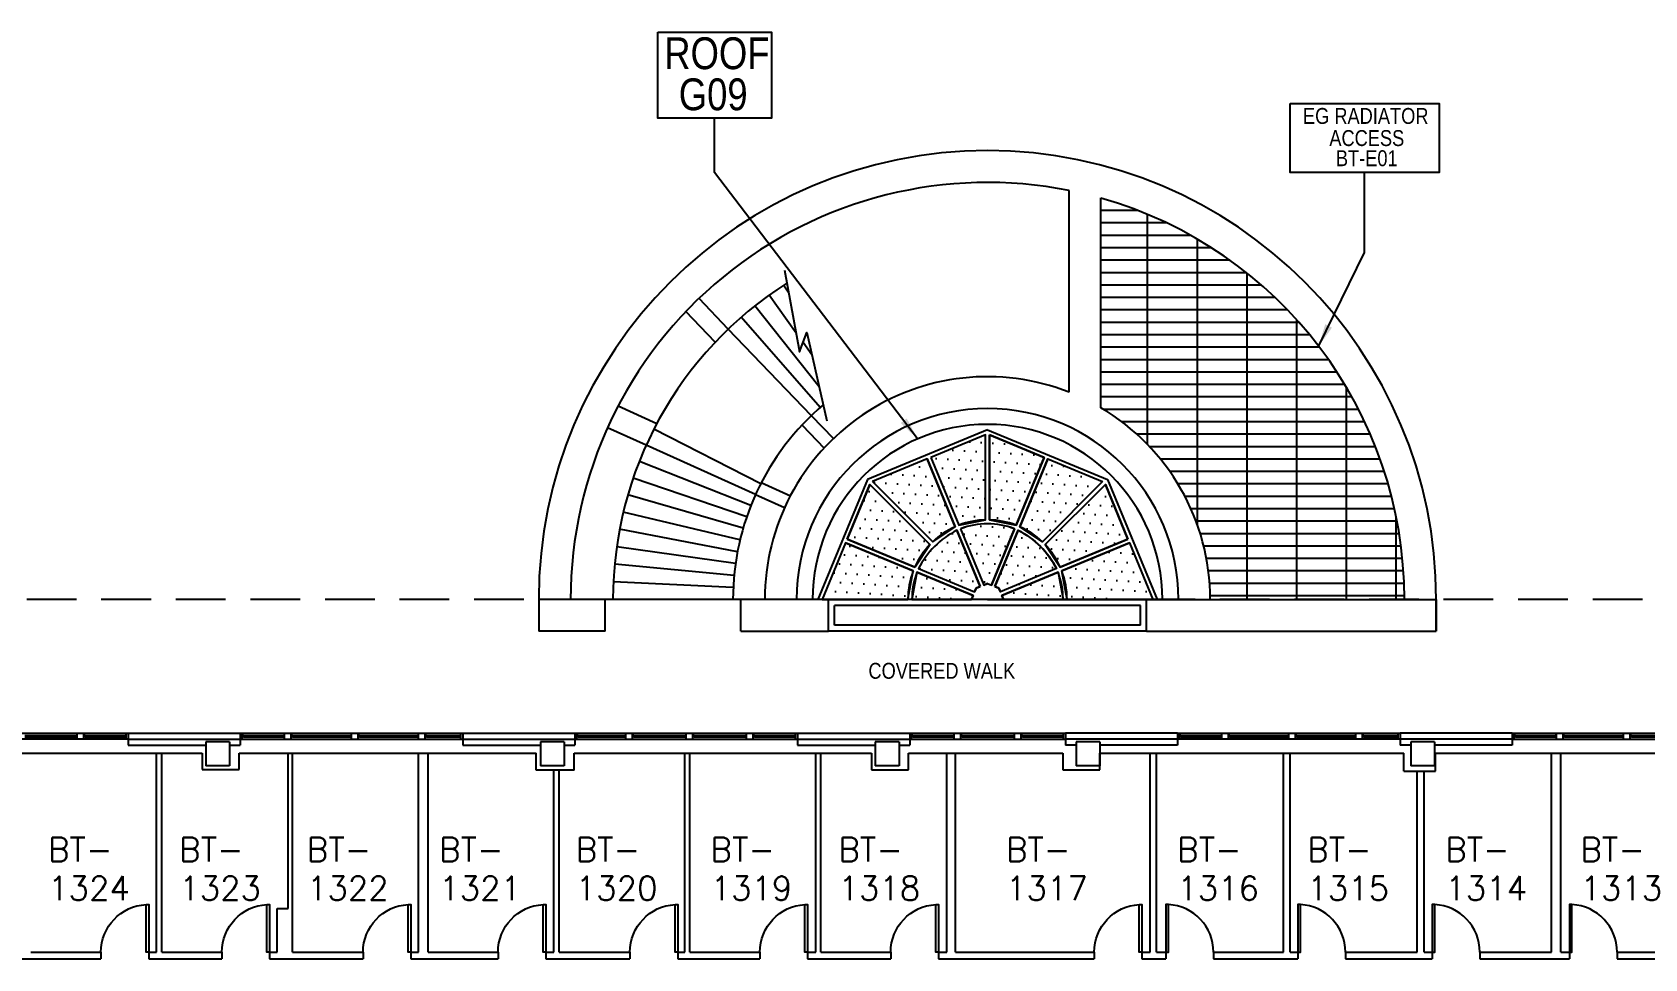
# Model space of a CAD drawing. Extents: x 2808 to 7225, y 18128 to 20366.
# Drawn here: x 4296 to 5512, y 19667 to 20366 of the extents above; entities that cross this region are included whole.
import ezdxf
from ezdxf.enums import TextEntityAlignment as Align

# ---------------------------------------------------------------- set-up
doc = ezdxf.new("R2010")
doc.units = 0
doc.header["$MEASUREMENT"] = 0
doc.linetypes.add('HIDDEN', pattern=[0.375, 0.25, -0.125])
doc.layers.get('0').update_dxf_attribs({"linetype": 'CONTINUOUS'})
for name, color, linetype in [('ARDOOR', 7, 'CONTINUOUS'), ('ARROOMNO', 4, 'CONTINUOUS'), ('ARWALL', 7, 'CONTINUOUS'), ('COL', 14, 'CONTINUOUS'), ('EXROOF', 9, 'CONTINUOUS'), ('EXROOF_TEXT', 134, 'CONTINUOUS'), ('EXWALL', 8, 'CONTINUOUS'), ('EXWINDOW', 8, 'CONTINUOUS'), ('TXT', 4, 'CONTINUOUS')]:
    doc.layers.add(name, color=color, linetype=linetype)
doc.styles.add('ARIAL_NARROW', font='ARIALN.TTF', dxfattribs={"height": 17})
doc.styles.add('ROMANS', font='romans.shx', dxfattribs={"height": 18})
doc.dimstyles.get("Standard").update_dxf_attribs({"dimtxt": 0.18, "dimasz": 0.18, "dimexe": 0.18, "dimexo": 0.0625, "dimgap": 0.09, "dimtad": 0, "dimtih": 1, "dimtoh": 1, "dimdec": 4, "dimzin": 0, "dimtxsty": 'STANDARD', "dimcen": 0.09, "dimazin": 3, "dimtfac": 1, "dimtdec": 4, "dimtofl": 0, "dimtmove": 0, "dimatfit": 3, "dimtolj": 1, "dimtzin": 0})

# ---------------------------------------------------------------- blocks, each defined once
blk = doc.blocks.new('COL2')
for p, q in [((-0.5, -0.5), (-0.5, 0.5)), ((-0.5, 0.5), (0.5, 0.5)), ((0.5, -0.5), (0.5, 0.5)), ((-0.5, -0.5), (0.5, -0.5))]:
    blk.add_line(p, q)

msp = doc.modelspace()

# ---------------------------------------------------------------- hatches: boundary and pattern name
at = {"layer": 'EXROOF'}
h = msp.add_hatch(dxfattribs=at)
h.set_pattern_fill('DOTS', color=256, scale=125, angle=60, style=0)
h.paths.add_polyline_path([(4910.8, 19983.2), (4927.9, 20024.4), (4973.2, 19979.1), (4961.9, 19962)])
h.paths.add_polyline_path([(4930, 20026.5), (4975.4, 19981.2), (4992.4, 19992.5), (4971.2, 20043.6)])
h.paths.add_polyline_path([(4974, 20044.8), (4995.2, 19993.7), (5015.2, 19997.7), (5015.2, 20061.8)])
h.paths.add_polyline_path([(5018.2, 20061.8), (5018.2, 19997.7), (5038.3, 19993.7), (5059.4, 20044.8)])
h.paths.add_polyline_path([(5103.4, 20026.5), (5058.1, 19981.2), (5041.1, 19992.5), (5062.2, 20043.6)])
h.paths.add_polyline_path([(5122.6, 19983.2), (5105.6, 20024.4), (5060.2, 19979.1), (5071.6, 19962)])
h.paths.add_polyline_path([(5076.7, 19937.7), (5072.7, 19959.3), (5123.8, 19980.4), (5141.5, 19937.7)])
h.paths.add_polyline_path([(5028.7, 19937.7), (5027.5, 19940.6), (5069.9, 19958.1), (5073.7, 19937.7)])
edge = h.paths.add_edge_path()
edge.add_line((5022.3, 19947.4), (5039.9, 19989.8))
edge.add_arc((5009, 19930), 67.3, 27.3391, 62.6609, ccw=False)
edge.add_line((5068.8, 19960.9), (5026.4, 19943.3))
edge.add_line((5026.4, 19943.3), (5025.2, 19946.2))
edge.add_line((5025.2, 19946.2), (5022.3, 19947.4))
edge = h.paths.add_edge_path()
edge.add_line((4996.3, 19990.9), (5013.9, 19948.5))
edge.add_line((5013.9, 19948.5), (5016.7, 19949.7))
edge.add_line((5016.7, 19949.7), (5019.6, 19948.5))
edge.add_line((5019.6, 19948.5), (5037.1, 19990.9))
edge.add_arc((5016.7, 19937.7), 57, 69.008, 110.992)
edge = h.paths.add_edge_path()
edge.add_line((5011.1, 19947.4), (4993.5, 19989.8))
edge.add_arc((5024.4, 19930), 67.3, 117.3391, 152.6609)
edge.add_line((4964.6, 19960.9), (5007, 19943.3))
edge.add_line((5007, 19943.3), (5008.2, 19946.2))
edge.add_line((5008.2, 19946.2), (5011.1, 19947.4))
h.paths.add_polyline_path([(5004.7, 19937.7), (5005.9, 19940.6), (4963.5, 19958.1), (4959.7, 19937.7)])
edge = h.paths.add_edge_path()
edge.add_arc((5016.7, 19937.7), 57, 0, 20.992)
edge.add_arc((5016.7, 19937.7), 60, 0, 21.0675)
h = msp.add_hatch(dxfattribs=at)
h.set_pattern_fill('DOTS', color=256, scale=125, angle=60, style=0)
h.paths.add_polyline_path([(4956.7, 19937.7), (4960.7, 19959.3), (4909.7, 19980.4), (4892, 19937.7)])
at = {"layer": 'EXWALL'}
h = msp.add_hatch(dxfattribs=at)
h.set_pattern_fill('GRATE', color=256, scale=300, style=0)
h.paths.add_polyline_path([(5102.2, 20240.4), (5102.2, 20082.3, -0.26518), (5184.7, 19937.7), (5331.2, 19937.7, 0.335687)])

# ---------------------------------------------------------------- linework, layer by layer
at = {"layer": 'ARDOOR', "flags": 128}
for points in [[(4348, 19671.6, -0.39805), (4382, 19707.5), (4384, 19707.6), (4384, 19671.6), (4382, 19671.6), (4382, 19707.5)], [(4439.2, 19671.6, -0.39805), (4473.2, 19707.5), (4475.2, 19707.6), (4475.2, 19671.6), (4473.2, 19671.6), (4473.2, 19707.5)], [(4545.7, 19671.6, -0.39805), (4579.7, 19707.5), (4581.7, 19707.6), (4581.7, 19671.6), (4579.7, 19671.6), (4579.7, 19707.5)], [(4647.5, 19671.6, -0.39805), (4681.5, 19707.5), (4683.5, 19707.6), (4683.5, 19671.6), (4681.5, 19671.6), (4681.5, 19707.5)], [(4747, 19671.6, -0.39805), (4781, 19707.5), (4783, 19707.6), (4783, 19671.6), (4781, 19671.6), (4781, 19707.5)], [(4845, 19671.6, -0.39805), (4879, 19707.5), (4881, 19707.6), (4881, 19671.6), (4879, 19671.6), (4879, 19707.5)], [(4943.7, 19671.6, -0.39805), (4977.7, 19707.5), (4979.7, 19707.6), (4979.7, 19671.6), (4977.7, 19671.6), (4977.7, 19707.5)], [(5097.2, 19671.6, -0.39805), (5131.2, 19707.5), (5133.2, 19707.6), (5133.2, 19671.6), (5131.2, 19671.6), (5131.2, 19707.5)], [(5187.2, 19671.6, 0.39805), (5153.2, 19707.5), (5151.2, 19707.6), (5151.2, 19671.6), (5153.2, 19671.6), (5153.2, 19707.5)], [(5286.7, 19671.6, 0.39805), (5252.7, 19707.5), (5250.7, 19707.6), (5250.7, 19671.6), (5252.7, 19671.6), (5252.7, 19707.5)], [(5388.1, 19671.6, 0.39805), (5354.1, 19707.5), (5352.1, 19707.6), (5352.1, 19671.6), (5354.1, 19671.6), (5354.1, 19707.5)], [(5491.6, 19671.6, 0.39805), (5457.6, 19707.5), (5455.6, 19707.6), (5455.6, 19671.6), (5457.6, 19671.6), (5457.6, 19707.5)]]:
    msp.add_lwpolyline(points, format="xyb", dxfattribs=at)
at = {"layer": 'ARWALL'}
for p, q in [((4192.5, 19821.6), (4424.2, 19821.6)), ((4390, 19671.6), (4390, 19821.6)), ((4394, 19671.6), (4394, 19821.6)), ((4424.2, 19821.6), (4424.2, 19809.3)), ((4452.3, 19809.3), (4452.3, 19821.6)), ((4452.3, 19821.6), (4676.2, 19821.6)), ((4489.1, 19704.6), (4489.1, 19821.6)), ((4492.5, 19671.6), (4492.5, 19821.6)), ((4587.5, 19671.6), (4587.5, 19821.6)), ((4594.8, 19671.6), (4594.8, 19821.6)), ((4676.2, 19808.8), (4676.2, 19821.6)), ((4705, 19808.8), (4705, 19821.6)), ((4705, 19821.6), (4929.1, 19821.6)), ((4788.5, 19671.6), (4788.5, 19821.6)), ((4792.1, 19671.6), (4792.1, 19821.6)), ((4887.1, 19671.6), (4887.1, 19821.6)), ((4891, 19671.6), (4891, 19821.6)), ((4929.1, 19821.6), (4929.1, 19809.2)), ((4957.2, 19809.2), (4957.2, 19821.6)), ((4957.2, 19821.6), (5073.5, 19821.6)), ((4986.1, 19671.6), (4986.1, 19821.6)), ((4992.5, 19671.6), (4992.5, 19821.6)), ((5073.5, 19821.6), (5073.5, 19809.2)), ((5101.5, 19809.2), (5101.5, 19821.6)), ((5101.5, 19821.6), (5330.8, 19821.6)), ((5139.5, 19671.6), (5139.5, 19821.6)), ((5144.2, 19671.6), (5144.2, 19821.6)), ((5240, 19671.6), (5240, 19821.6)), ((5245, 19671.6), (5245, 19821.6)), ((5330.8, 19808.1), (5330.8, 19821.6)), ((5354.6, 19808.1), (5354.6, 19821.6)), ((5354.6, 19821.6), (5578.6, 19821.6)), ((5442.1, 19671.6), (5442.1, 19821.6)), ((5449.3, 19671.6), (5449.3, 19821.6)), ((4424.2, 19809.3), (4452.3, 19809.3)), ((4705, 19808.8), (4676.2, 19808.8)), ((4689.6, 19671.6), (4689.6, 19808.8)), ((4693.5, 19671.6), (4693.5, 19808.8)), ((4929.1, 19809.2), (4957.2, 19809.2)), ((5073.5, 19809.2), (5101.5, 19809.2)), ((5330.8, 19808.1), (5354.6, 19808.1)), ((5340.7, 19671.6), (5340.7, 19808.1)), ((5346.1, 19671.6), (5346.1, 19808.1)), ((4481, 19671.6), (4481, 19704.6)), ((4481, 19704.6), (4489.1, 19704.6)), ((4295, 19671.6), (4348, 19671.6)), ((4348, 19671.6), (4348, 19666.6)), ((4384, 19671.6), (4390, 19671.6)), ((4384, 19671.6), (4384, 19666.6)), ((4394, 19671.6), (4439.2, 19671.6)), ((4439.2, 19671.6), (4439.2, 19666.6)), ((4475.2, 19671.6), (4481, 19671.6)), ((4475.2, 19671.6), (4475.2, 19666.6)), ((4492.5, 19671.6), (4545.7, 19671.6)), ((4545.7, 19671.6), (4545.7, 19666.6)), ((4581.7, 19671.6), (4587.5, 19671.6)), ((4581.7, 19671.6), (4581.7, 19666.6)), ((4594.8, 19671.6), (4647.5, 19671.6)), ((4647.5, 19671.6), (4647.5, 19666.6)), ((4683.5, 19671.6), (4689.6, 19671.6)), ((4683.5, 19671.6), (4683.5, 19666.6)), ((4693.5, 19671.6), (4747, 19671.6)), ((4747, 19671.6), (4747, 19666.6)), ((4783, 19671.6), (4788.5, 19671.6)), ((4783, 19671.6), (4783, 19666.6)), ((4792.1, 19671.6), (4845, 19671.6)), ((4845, 19671.6), (4845, 19666.6)), ((4881, 19671.6), (4887.1, 19671.6)), ((4881, 19671.6), (4881, 19666.6)), ((4891, 19671.6), (4943.7, 19671.6)), ((4943.7, 19671.6), (4943.7, 19666.6)), ((4979.7, 19671.6), (4986.1, 19671.6)), ((4979.7, 19671.6), (4979.7, 19666.6)), ((4992.5, 19671.6), (5097.2, 19671.6)), ((5097.2, 19671.6), (5097.2, 19666.6)), ((5133.2, 19671.6), (5139.5, 19671.6)), ((5133.2, 19671.6), (5133.2, 19666.6)), ((5144.2, 19671.6), (5151.2, 19671.6)), ((5151.2, 19671.6), (5151.2, 19666.6)), ((5187.2, 19671.6), (5240, 19671.6)), ((5187.2, 19671.6), (5187.2, 19666.6)), ((5245, 19671.6), (5250.7, 19671.6)), ((5250.7, 19671.6), (5250.7, 19666.6)), ((5286.7, 19671.6), (5340.7, 19671.6)), ((5286.7, 19671.6), (5286.7, 19666.6)), ((5346.1, 19671.6), (5352.1, 19671.6)), ((5352.1, 19671.6), (5352.1, 19666.6)), ((5388.1, 19671.6), (5442.1, 19671.6)), ((5388.1, 19671.6), (5388.1, 19666.6)), ((5449.3, 19671.6), (5455.6, 19671.6)), ((5455.6, 19671.6), (5455.6, 19666.6)), ((5491.6, 19671.6), (5544.3, 19671.6)), ((5491.6, 19671.6), (5491.6, 19666.6)), ((4283, 19666.6), (4348, 19666.6)), ((4384, 19666.6), (4439.2, 19666.6)), ((4475.2, 19666.6), (4545.7, 19666.6)), ((4581.7, 19666.6), (4647.5, 19666.6)), ((4683.5, 19666.6), (4747, 19666.6)), ((4783, 19666.6), (4845, 19666.6)), ((4881, 19666.6), (4943.7, 19666.6)), ((4979.7, 19666.6), (5097.2, 19666.6)), ((5133.2, 19666.6), (5151.2, 19666.6)), ((5187.2, 19666.6), (5250.7, 19666.6)), ((5286.7, 19666.6), (5352.1, 19666.6)), ((5388.1, 19666.6), (5455.6, 19666.6)), ((5491.6, 19666.6), (5554.1, 19666.6))]:
    msp.add_line(p, q, dxfattribs=at)
at = {"layer": 'EXROOF'}
for points in [[(4974, 20044.8), (4995.2, 19993.7), (5015.2, 19997.7), (5015.2, 20061.8), (4974, 20044.8)], [(5018.2, 20061.8), (5018.2, 19997.7), (5038.3, 19993.7), (5059.4, 20044.8), (5018.2, 20061.8)], [(4930, 20026.5), (4975.4, 19981.2), (4992.4, 19992.5), (4971.2, 20043.6), (4930, 20026.5)], [(5103.4, 20026.5), (5058.1, 19981.2), (5041.1, 19992.5), (5062.2, 20043.6), (5103.4, 20026.5)], [(4910.8, 19983.2), (4927.9, 20024.4), (4973.2, 19979.1), (4961.9, 19962), (4910.8, 19983.2)], [(5122.6, 19983.2), (5105.6, 20024.4), (5060.2, 19979.1), (5071.6, 19962), (5122.6, 19983.2)], [(4956.7, 19937.7), (4960.7, 19959.3), (4909.7, 19980.4), (4892, 19937.7), (4956.7, 19937.7)], [(5076.7, 19937.7), (5072.7, 19959.3), (5123.8, 19980.4), (5141.5, 19937.7), (5076.7, 19937.7)], [(5004.7, 19937.7), (5005.9, 19940.6), (4963.5, 19958.1), (4959.7, 19937.7), (5004.7, 19937.7)], [(5028.7, 19937.7), (5027.5, 19940.6), (5069.9, 19958.1), (5073.7, 19937.7), (5028.7, 19937.7)]]:
    msp.add_lwpolyline(points, dxfattribs=at)
for points in [[(5011.1, 19947.4), (4993.5, 19989.8, 0.155352), (4964.6, 19960.9), (5007, 19943.3), (5008.2, 19946.2), (5011.1, 19947.4)], [(5022.3, 19947.4), (5039.9, 19989.8, -0.155352), (5068.8, 19960.9), (5026.4, 19943.3), (5025.2, 19946.2), (5022.3, 19947.4)]]:
    msp.add_lwpolyline(points, format="xyb", close=True, dxfattribs=at)
msp.add_lwpolyline([(4996.3, 19990.9), (5013.9, 19948.5), (5016.7, 19949.7), (5019.6, 19948.5), (5037.1, 19990.9, 0.185267), (4996.3, 19990.9, 0.620575)], format="xyb", dxfattribs=at)
at = {"layer": 'EXROOF_TEXT'}
msp.add_lwpolyline([(4768, 20365.5), (4853.9, 20365.5), (4853.9, 20300.8), (4768, 20300.8)], close=True, dxfattribs=at)
at = {"layer": 'EXWALL', "linetype": 'CONTINUOUS'}
for p, q in [((5078.2, 20094), (5078.2, 20246.1)), ((5102.2, 20082.3), (5102.2, 20240.5)), ((4678.2, 19937.7), (4678.2, 19913.7)), ((5355.2, 19937.7), (5355.2, 19913.7)), ((4368.5, 19836.7), (4453, 19836.7)), ((4368.5, 19832.2), (4453, 19832.2)), ((4368.5, 19827.7), (4427, 19827.7)), ((4445, 19827.7), (4453, 19827.7)), ((4621, 19836.7), (4705.5, 19836.7)), ((4621, 19832.2), (4705.5, 19832.2)), ((4621, 19827.7), (4679.5, 19827.7)), ((4697.5, 19827.7), (4705.5, 19827.7)), ((4873.5, 19836.7), (4958, 19836.7)), ((4873.5, 19832.2), (4958, 19832.2)), ((4873.5, 19827.7), (4932, 19827.7)), ((4950, 19827.7), (4958, 19827.7)), ((5160, 19836.7), (5075.5, 19836.7)), ((5160, 19832.2), (5075.5, 19832.2)), ((5083.5, 19827.7), (5075.5, 19827.7)), ((5160, 19827.7), (5101.5, 19827.7)), ((5412.5, 19836.7), (5328, 19836.7)), ((5412.5, 19832.2), (5328, 19832.2)), ((5336, 19827.7), (5328, 19827.7)), ((5412.5, 19827.7), (5354, 19827.7))]:
    msp.add_line(p, q, dxfattribs=at)
at = {"layer": 'EXWALL'}
for p, q in [((4872.4, 20138.6), (4851.9, 20167.2)), ((4866.8, 20168.7), (4862.9, 20174.7)), ((4811.3, 20131.7), (4789.2, 20154.8)), ((4821.2, 20141.6), (4799.1, 20164.7)), ((4889.7, 20098.1), (4841.3, 20159.1)), ((4890.5, 20082.4), (4831, 20150.6)), ((4883.8, 20076.3), (4821.2, 20141.6)), ((4883.7, 20076.5), (4821.2, 20141.6)), ((4884.1, 20122.3), (4877.6, 20131.4)), ((4767.2, 20070.2), (4738, 20083.4)), ((4883.8, 20076.3), (4900.5, 20059)), ((4759.3, 20054), (4730.1, 20067.2)), ((4845.7, 20024.9), (4765, 20066)), ((4876.8, 20069.2), (4893.4, 20051.8)), ((4841.7, 20016.8), (4759.3, 20054)), ((4838.2, 20008.4), (4754.1, 20041.7)), ((4835.1, 19999.9), (4749.5, 20029.2)), ((4846.1, 20025.8), (4868, 20015.9)), ((4832.3, 19991.3), (4745.4, 20016.5)), ((4841.7, 20016.8), (4863.6, 20006.9)), ((4830, 19982.5), (4742, 20003.6)), ((4828.1, 19973.6), (4739.2, 19990.6)), ((4826.6, 19964.7), (4737, 19977.4)), ((4825.6, 19955.7), (4735.5, 19964.2)), ((4824.7, 19946.7), (4734.5, 19950.9)), ((4678.2, 19937.7), (4678.2, 19913.7)), ((4702.2, 19937.7), (4678.2, 19937.7)), ((4734.2, 19937.7), (4702.2, 19937.7)), ((4728.2, 19913.7), (4728.2, 19937.7)), ((4824.7, 19937.7), (4734.2, 19937.7)), ((4848.7, 19937.7), (4824.7, 19937.7)), ((4830.7, 19913.7), (4830.7, 19937.7)), ((4896.7, 19937.7), (4848.7, 19937.7)), ((5136.7, 19937.7), (4896.7, 19937.7)), ((4896.7, 19913.7), (4896.7, 19937.7)), ((5136.7, 19937.7), (5184.7, 19937.7)), ((5136.7, 19913.7), (5136.7, 19937.7)), ((5184.7, 19937.7), (5208.7, 19937.7)), ((5208.7, 19937.7), (5299.2, 19937.7)), ((5299.2, 19937.7), (5331.2, 19937.7)), ((5331.2, 19937.7), (5355.2, 19937.7)), ((5355.2, 19913.7), (5355.2, 19937.7)), ((5132.2, 19933.2), (4901.2, 19933.2)), ((4901.2, 19918.2), (4901.2, 19933.2)), ((5132.2, 19918.2), (5132.2, 19933.2)), ((4728.2, 19913.7), (4678.2, 19913.7)), ((5136.7, 19913.7), (4896.7, 19913.7)), ((5132.2, 19918.2), (4901.2, 19918.2)), ((5136.7, 19913.7), (5355.2, 19913.7)), ((4368.5, 19836.7), (4368.5, 19827.7)), ((4453, 19836.7), (4453, 19827.7)), ((4621, 19836.7), (4621, 19827.7)), ((4705.5, 19836.7), (4705.5, 19827.7)), ((4873.5, 19836.7), (4873.5, 19827.7)), ((4958, 19836.7), (4958, 19827.7)), ((5075.5, 19836.7), (5075.5, 19827.7)), ((5160, 19836.7), (5160, 19827.7)), ((5328, 19836.7), (5328, 19827.7)), ((5412.5, 19836.7), (5412.5, 19827.7))]:
    msp.add_line(p, q, dxfattribs=at)
at = {"layer": 'EXWALL', "linetype": 'HIDDEN', "ltscale": 150}
msp.add_line((6917, 19937.7), (3116.5, 19937.7), dxfattribs=at)
at = {"layer": 'EXWALL'}
for points in [[(4863.6, 20186.1), (4875, 20124.5), (4880.4, 20138.9), (4895.5, 20072.5)], [(4830.7, 19913.7), (4896.7, 19913.7)]]:
    msp.add_lwpolyline(points, dxfattribs=at)
for radius, start, end in [(338.5, 0, 180), (314.5, 78.7232, 180), (314.5, 0, 74.225), (282.5, 122.3842, 180), (168, 68.5265, 180), (192, 130.2044, 180), (144, 0, 180), (168, 0, 59.4075), (132, 0, 180)]:
    msp.add_arc((5016.7, 19937.7), radius, start, end, dxfattribs=at)
at = {"layer": 'EXWINDOW'}
for p, q in [((5016.7, 20065.7), (4926.2, 20028.2)), ((5015.2, 20061.8), (4974, 20044.8)), ((5015.2, 19997.7), (5015.2, 20061.8)), ((5016.7, 20065.7), (5107.2, 20028.2)), ((5018.2, 20061.8), (5059.4, 20044.8)), ((5018.2, 19997.7), (5018.2, 20061.8)), ((4971.2, 20043.6), (4930, 20026.5)), ((4971.2, 20043.6), (4992.4, 19992.5)), ((4974, 20044.8), (4995.2, 19993.7)), ((5059.4, 20044.8), (5038.3, 19993.7)), ((5062.2, 20043.6), (5041.1, 19992.5)), ((5062.2, 20043.6), (5103.4, 20026.5)), ((4926.2, 20028.2), (4888.7, 19937.7)), ((4927.9, 20024.4), (4910.8, 19983.2)), ((4973.2, 19979.1), (4927.9, 20024.4)), ((4975.4, 19981.2), (4930, 20026.5)), ((5058.1, 19981.2), (5103.4, 20026.5)), ((5060.2, 19979.1), (5105.6, 20024.4)), ((5105.6, 20024.4), (5122.6, 19983.2)), ((5107.2, 20028.2), (5144.7, 19937.7)), ((4993.5, 19989.8), (5011.1, 19947.4)), ((4996.3, 19990.9), (5013.9, 19948.5)), ((5037.1, 19990.9), (5019.6, 19948.5)), ((5039.9, 19989.8), (5022.3, 19947.4)), ((4909.7, 19980.4), (4892, 19937.7)), ((4909.7, 19980.4), (4960.7, 19959.3)), ((4910.8, 19983.2), (4961.9, 19962)), ((5122.6, 19983.2), (5071.6, 19962)), ((5123.8, 19980.4), (5072.7, 19959.3)), ((5123.8, 19980.4), (5141.5, 19937.7)), ((4964.6, 19960.9), (5007, 19943.3)), ((5068.8, 19960.9), (5026.4, 19943.3)), ((4963.5, 19958.1), (5005.9, 19940.6)), ((5016.7, 19949.7), (5013.9, 19948.5)), ((5016.7, 19949.7), (5019.6, 19948.5)), ((5069.9, 19958.1), (5027.5, 19940.6)), ((5005.9, 19940.6), (5004.7, 19937.7)), ((5008.2, 19946.2), (5007, 19943.3)), ((5011.1, 19947.4), (5008.2, 19946.2)), ((5016.7, 19937.7), (5331.2, 19937.7)), ((5022.3, 19947.4), (5025.2, 19946.2)), ((5025.2, 19946.2), (5026.4, 19943.3)), ((5027.5, 19940.6), (5028.7, 19937.7)), ((4200.5, 19836.7), (4368.5, 19836.7)), ((4368.5, 19832.2), (4200.5, 19832.2)), ((4290.5, 19835), (4329, 19835)), ((4290.5, 19834), (4329, 19834)), ((4329, 19834), (4329, 19835)), ((4329, 19835), (4330, 19835)), ((4329, 19834), (4330, 19834)), ((4330, 19832.2), (4330, 19836.7)), ((4335, 19832.2), (4335, 19836.7)), ((4336, 19835), (4335, 19835)), ((4336, 19834), (4335, 19834)), ((4336, 19834), (4336, 19835)), ((4336, 19835), (4366, 19835)), ((4336, 19834), (4366, 19834)), ((4366, 19835), (4367, 19835)), ((4366, 19834), (4366, 19835)), ((4366, 19834), (4367, 19834)), ((4367, 19832.2), (4367, 19836.7)), ((4453, 19836.7), (4621, 19836.7)), ((4453, 19832.2), (4621, 19832.2)), ((4454.5, 19832.2), (4454.5, 19836.7)), ((4455.5, 19835), (4454.5, 19835)), ((4455.5, 19834), (4454.5, 19834)), ((4455.5, 19835), (4485.5, 19835)), ((4455.5, 19834), (4455.5, 19835)), ((4455.5, 19834), (4485.5, 19834)), ((4485.5, 19834), (4485.5, 19835)), ((4485.5, 19835), (4486.5, 19835)), ((4485.5, 19834), (4486.5, 19834)), ((4486.5, 19832.2), (4486.5, 19836.7)), ((4491.5, 19832.2), (4491.5, 19836.7)), ((4492.5, 19835), (4491.5, 19835)), ((4492.5, 19834), (4491.5, 19834)), ((4492.5, 19835), (4536, 19835)), ((4492.5, 19834), (4492.5, 19835)), ((4492.5, 19834), (4536, 19834)), ((4536, 19834), (4536, 19835)), ((4536, 19835), (4537, 19835)), ((4536, 19834), (4537, 19834)), ((4537, 19832.2), (4537, 19836.7)), ((4542, 19832.2), (4542, 19836.7)), ((4543, 19835), (4542, 19835)), ((4543, 19834), (4542, 19834)), ((4543, 19834), (4543, 19835)), ((4543, 19835), (4586.5, 19835)), ((4543, 19834), (4586.5, 19834)), ((4586.5, 19834), (4586.5, 19835)), ((4586.5, 19835), (4587.5, 19835)), ((4586.5, 19834), (4587.5, 19834)), ((4587.5, 19832.2), (4587.5, 19836.7)), ((4592.5, 19832.2), (4592.5, 19836.7)), ((4593.5, 19835), (4592.5, 19835)), ((4593.5, 19834), (4592.5, 19834)), ((4593.5, 19835), (4618.5, 19835)), ((4593.5, 19834), (4593.5, 19835)), ((4593.5, 19834), (4618.5, 19834)), ((4618.5, 19834), (4618.5, 19835)), ((4618.5, 19835), (4619.5, 19835)), ((4618.5, 19834), (4619.5, 19834)), ((4619.5, 19832.2), (4619.5, 19836.7)), ((4705.5, 19836.7), (4873.5, 19836.7)), ((4705.5, 19832.2), (4873.5, 19832.2)), ((4707, 19832.2), (4707, 19836.7)), ((4708, 19835), (4707, 19835)), ((4708, 19834), (4707, 19834)), ((4708, 19835), (4743, 19835)), ((4708, 19834), (4708, 19835)), ((4708, 19834), (4743, 19834)), ((4743, 19834), (4743, 19835)), ((4743, 19835), (4744, 19835)), ((4743, 19834), (4744, 19834)), ((4744, 19832.2), (4744, 19836.7)), ((4749, 19832.2), (4749, 19836.7)), ((4750, 19835), (4749, 19835)), ((4750, 19834), (4749, 19834)), ((4750, 19834), (4750, 19835)), ((4750, 19835), (4788.5, 19835)), ((4750, 19834), (4788.5, 19834)), ((4788.5, 19835), (4789.5, 19835)), ((4788.5, 19834), (4788.5, 19835)), ((4788.5, 19834), (4789.5, 19834)), ((4789.5, 19832.2), (4789.5, 19836.7)), ((4794.5, 19832.2), (4794.5, 19836.7)), ((4795.5, 19835), (4794.5, 19835)), ((4795.5, 19834), (4794.5, 19834)), ((4795.5, 19835), (4834, 19835)), ((4795.5, 19834), (4795.5, 19835)), ((4795.5, 19834), (4834, 19834)), ((4834, 19834), (4834, 19835)), ((4834, 19835), (4835, 19835)), ((4834, 19834), (4835, 19834)), ((4835, 19832.2), (4835, 19836.7)), ((4840, 19832.2), (4840, 19836.7)), ((4841, 19835), (4840, 19835)), ((4841, 19834), (4840, 19834)), ((4841, 19834), (4841, 19835)), ((4841, 19835), (4871, 19835)), ((4841, 19834), (4871, 19834)), ((4871, 19835), (4872, 19835)), ((4871, 19834), (4871, 19835)), ((4871, 19834), (4872, 19834)), ((4872, 19832.2), (4872, 19836.7)), ((4958, 19836.7), (5075.5, 19836.7)), ((4958, 19832.2), (5075.5, 19832.2)), ((4959.5, 19832.2), (4959.5, 19836.7)), ((4960.5, 19835), (4959.5, 19835)), ((4960.5, 19834), (4959.5, 19834)), ((4960.5, 19834), (4960.5, 19835)), ((4960.5, 19835), (4990.5, 19835)), ((4960.5, 19834), (4990.5, 19834)), ((4990.5, 19835), (4991.5, 19835)), ((4990.5, 19834), (4990.5, 19835)), ((4990.5, 19834), (4991.5, 19834)), ((4991.5, 19832.2), (4991.5, 19836.7)), ((4996.5, 19832.2), (4996.5, 19836.7)), ((4997.5, 19835), (4996.5, 19835)), ((4997.5, 19834), (4996.5, 19834)), ((4997.5, 19835), (5036, 19835)), ((4997.5, 19834), (4997.5, 19835)), ((4997.5, 19834), (5036, 19834)), ((5036, 19835), (5037, 19835)), ((5036, 19834), (5036, 19835)), ((5036, 19834), (5037, 19834)), ((5037, 19832.2), (5037, 19836.7)), ((5042, 19832.2), (5042, 19836.7)), ((5043, 19835), (5042, 19835)), ((5043, 19834), (5042, 19834)), ((5043, 19834), (5043, 19835)), ((5043, 19835), (5073, 19835)), ((5043, 19834), (5073, 19834)), ((5073, 19834), (5073, 19835)), ((5073, 19835), (5074, 19835)), ((5073, 19834), (5074, 19834)), ((5074, 19832.2), (5074, 19836.7)), ((5160, 19836.7), (5328, 19836.7)), ((5328, 19832.2), (5160, 19832.2)), ((5161.5, 19832.2), (5161.5, 19836.7)), ((5162.5, 19835), (5161.5, 19835)), ((5162.5, 19834), (5161.5, 19834)), ((5162.5, 19835), (5192.5, 19835)), ((5162.5, 19834), (5162.5, 19835)), ((5162.5, 19834), (5192.5, 19834)), ((5192.5, 19834), (5192.5, 19835)), ((5192.5, 19835), (5193.5, 19835)), ((5192.5, 19834), (5193.5, 19834)), ((5193.5, 19832.2), (5193.5, 19836.7)), ((5198.5, 19832.2), (5198.5, 19836.7)), ((5199.5, 19835), (5198.5, 19835)), ((5199.5, 19834), (5198.5, 19834)), ((5199.5, 19835), (5243, 19835)), ((5199.5, 19834), (5199.5, 19835)), ((5199.5, 19834), (5243, 19834)), ((5243, 19835), (5244, 19835)), ((5243, 19834), (5243, 19835)), ((5243, 19834), (5244, 19834)), ((5244, 19832.2), (5244, 19836.7)), ((5249, 19832.2), (5249, 19836.7)), ((5250, 19835), (5249, 19835)), ((5250, 19834), (5249, 19834)), ((5250, 19834), (5250, 19835)), ((5250, 19835), (5293.5, 19835)), ((5250, 19834), (5293.5, 19834)), ((5293.5, 19834), (5293.5, 19835)), ((5293.5, 19835), (5294.5, 19835)), ((5293.5, 19834), (5294.5, 19834)), ((5294.5, 19832.2), (5294.5, 19836.7)), ((5299.5, 19832.2), (5299.5, 19836.7)), ((5300.5, 19835), (5299.5, 19835)), ((5300.5, 19834), (5299.5, 19834)), ((5300.5, 19835), (5325.5, 19835)), ((5300.5, 19834), (5300.5, 19835)), ((5300.5, 19834), (5325.5, 19834)), ((5325.5, 19834), (5325.5, 19835)), ((5325.5, 19835), (5326.5, 19835)), ((5325.5, 19834), (5326.5, 19834)), ((5326.5, 19832.2), (5326.5, 19836.7)), ((5412.5, 19836.7), (5580.5, 19836.7)), ((5412.5, 19832.2), (5580.5, 19832.2)), ((5414, 19832.2), (5414, 19836.7)), ((5415, 19835), (5414, 19835)), ((5415, 19834), (5414, 19834)), ((5415, 19834), (5415, 19835)), ((5415, 19835), (5445, 19835)), ((5415, 19834), (5445, 19834)), ((5445, 19834), (5445, 19835)), ((5446, 19835), (5445, 19835)), ((5445, 19834), (5446, 19834)), ((5446, 19832.2), (5446, 19836.7)), ((5451, 19832.2), (5451, 19836.7)), ((5452, 19835), (5451, 19835)), ((5452, 19834), (5451, 19834)), ((5452, 19834), (5452, 19835)), ((5452, 19835), (5495.5, 19835)), ((5452, 19834), (5495.5, 19834)), ((5495.5, 19834), (5495.5, 19835)), ((5495.5, 19835), (5496.5, 19835)), ((5495.5, 19834), (5496.5, 19834)), ((5496.5, 19832.2), (5496.5, 19836.7)), ((5501.5, 19832.2), (5501.5, 19836.7)), ((5502.5, 19835), (5501.5, 19835)), ((5502.5, 19834), (5501.5, 19834)), ((5502.5, 19835), (5546, 19835)), ((5502.5, 19834), (5502.5, 19835)), ((5502.5, 19834), (5546, 19834))]:
    msp.add_line(p, q, dxfattribs=at)
for centre, radius, start, end in [((5016.7, 19937.7), 60, 91.4325, 111.0675), ((5016.7, 19937.7), 60, 68.9325, 88.5675), ((5024.4, 19930), 67.3, 117.3391, 152.6609), ((5016.7, 19937.7), 60, 113.9325, 133.5675), ((5016.7, 19937.7), 57, 69.008, 110.992), ((5011.2, 19932.2), 64.3, 26.491, 63.509), ((5016.7, 19937.7), 60, 46.4325, 66.0675), ((5016.7, 19937.7), 60, 136.4325, 156.0675), ((5016.7, 19937.7), 60, 23.9325, 43.5675), ((5016.7, 19937.7), 60, 158.9325, 180), ((5016.7, 19937.7), 57, 159.008, 180), ((5016.7, 19937.7), 57, 0, 20.992), ((5016.7, 19937.7), 60, 0, 21.0675)]:
    msp.add_arc(centre, radius, start, end, dxfattribs=at)
at = {"layer": 'TXT'}
msp.add_lwpolyline([(5244.9, 20311.8), (5357.3, 20311.8), (5357.3, 20259.8), (5244.9, 20259.8)], close=True, dxfattribs=at)

# ---------------------------------------------------------------- block references
at = {"layer": 'COL', "xscale": 18, "yscale": 18, "zscale": 18, "rotation": 180}
for p in [(4436, 19821.2), (4688.5, 19821.2), (4941, 19821.2), (5092.5, 19821.2), (5345, 19821.2)]:
    msp.add_blockref('COL2', p, dxfattribs=at)

# ---------------------------------------------------------------- texts
at = {"layer": 'ARROOMNO', "style": 'ROMANS'}
for s, p in [('BT-', (4308.1, 19740)), ('BT-', (4407, 19740)), ('BT-', (4503.3, 19740)), ('BT-', (4603.1, 19740)), ('BT-', (4706.1, 19740)), ('BT-', (4807.8, 19740)), ('BT-', (4904.3, 19740)), ('BT-', (5030.7, 19740)), ('BT-', (5159.8, 19740)), ('BT-', (5257.9, 19740)), ('BT-', (5362, 19740)), ('BT-', (5464, 19740)), ('1324', (4308.1, 19710.8)), ('1323', (4407, 19710.8)), ('1322', (4503.3, 19710.8)), ('1321', (4603.1, 19710.8)), ('1320', (4706.1, 19710.8)), ('1319', (4807.8, 19710.8)), ('1318', (4904.3, 19710.8)), ('1317', (5030.7, 19710.8)), ('1316', (5159.8, 19710.8)), ('1315', (5257.9, 19710.8)), ('1314', (5362, 19710.8)), ('1313', (5464, 19710.8))]:
    msp.add_text(s, height=18, dxfattribs=at).set_placement(p)
at = {"layer": 'EXROOF_TEXT', "style": 'ARIAL_NARROW'}
for s, p in [('ROOF', (4812.6, 20337.7)), ('G09', (4809.8, 20306.7))]:
    msp.add_text(s, height=24, dxfattribs=at).set_placement(p, align=Align.CENTER)
at = {"layer": 'TXT', "style": 'ARIAL_NARROW'}
for s, p in [('EG RADIATOR', (5302, 20302.4)), ('ACCESS', (5302.8, 20285.7)), ('BT-E01', (5302.8, 20270.5))]:
    msp.add_text(s, height=12, dxfattribs=at).set_placement(p, align=Align.MIDDLE_CENTER)
msp.add_text('COVERED WALK', height=12, dxfattribs=at).set_placement((4926.9, 19877.8))

# ---------------------------------------------------------------- leaders
at = {"layer": 'EXROOF_TEXT'}
msp.add_leader([(4964, 20058.7), (4810.9, 20259.8), (4810.9, 20300.8)], dimstyle='STANDARD', override={"dimscale": 96, "dimgap": 0.09, "dimtad": 0}, dxfattribs=at)
at = {"layer": 'TXT'}
msp.add_leader([(5266.4, 20128.4), (5301.1, 20199.4), (5301.1, 20259.8)], dimstyle='STANDARD', override={"dimscale": 96, "dimgap": 0.09, "dimtad": 0}, dxfattribs=at)

doc.saveas('drawing.dxf')
